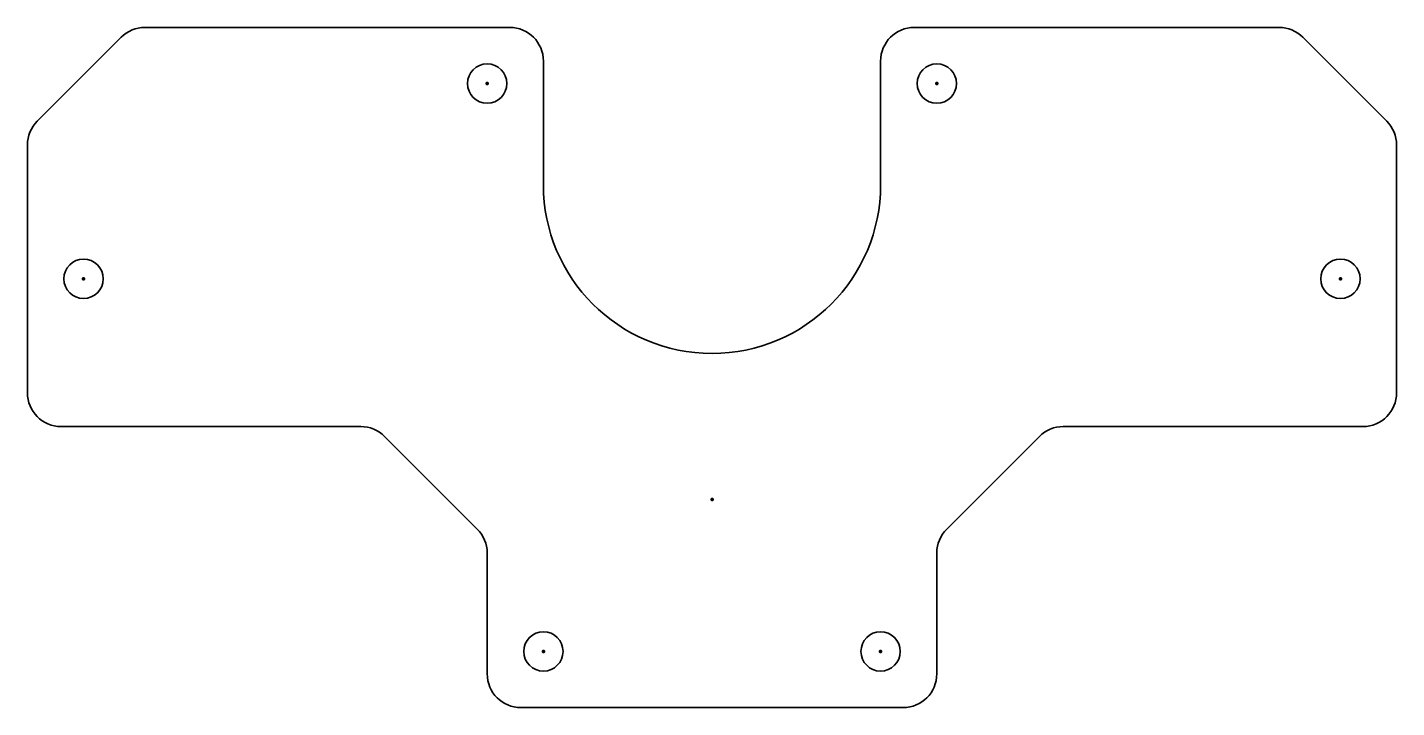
# Model space of a CAD drawing. Header units: millimetres. Extents: x -61 to 61, y -18 to 42.
import ezdxf

# ---------------------------------------------------------------- set-up
doc = ezdxf.new("R2010")
doc.units = ezdxf.units.MM
doc.layers.add('1', color=7, linetype='Continuous', true_color=0xffffff)
doc.layers.add('200', color=7, linetype='Continuous', true_color=0xffffff)

msp = doc.modelspace()

# ---------------------------------------------------------------- linework, layer by layer
at = {"layer": '1', "color": 252, "linetype": 'Continuous', "lineweight": 35}
for p, q in [((-18, 42), (-50.443651, 42)), ((-18, 42), (-50.443651, 42)), ((50.443651, 42), (18, 42)), ((50.443651, 42), (18, 42)), ((-52.564971, 41.12132), (-60.02132, 33.664971)), ((-52.564971, 41.12132), (-60.02132, 33.664971)), ((60.02132, 33.664971), (52.564971, 41.12132)), ((60.02132, 33.664971), (52.564971, 41.12132)), ((-15, 28), (-15, 39)), ((-15, 28), (-15, 39)), ((15, 39), (15, 28)), ((15, 39), (15, 28)), ((-60.9, 31.543651), (-60.9, 9.5)), ((-60.9, 31.543651), (-60.9, 9.5)), ((60.9, 9.5), (60.9, 31.543651)), ((60.9, 9.5), (60.9, 31.543651)), ((-57.9, 6.5), (-31.242641, 6.5)), ((-57.9, 6.5), (-31.242641, 6.5)), ((31.242641, 6.5), (57.9, 6.5)), ((31.242641, 6.5), (57.9, 6.5)), ((-20.87868, -2.62132), (-29.12132, 5.62132)), ((-29.12132, 5.62132), (-20.87868, -2.62132)), ((20.87868, -2.62132), (29.12132, 5.62132)), ((29.12132, 5.62132), (20.87868, -2.62132)), ((-20, -4.742641), (-20, -15.5)), ((-20, -4.742641), (-20, -15.5)), ((20, -15.5), (20, -4.742641)), ((20, -15.5), (20, -4.742641)), ((-17, -18.5), (17, -18.5)), ((-17, -18.5), (17, -18.5))]:
    msp.add_line(p, q, dxfattribs=at)
for centre in [(-20, 37), (-20, 37), (20, 37), (20, 37), (-55.9, 19.643146), (-55.9, 19.643146), (55.9, 19.643146), (55.9, 19.643146), (-15, -13.5), (-15, -13.5), (15, -13.5), (15, -13.5)]:
    msp.add_circle(centre, 1.75, dxfattribs=at)
for centre, radius, start, end in [((-50.443651, 39), 3, 90, 135), ((-50.443651, 39), 3, 90, 135), ((-18, 39), 3, 0, 90), ((-18, 39), 3, 0, 90), ((18, 39), 3, 90, 180), ((18, 39), 3, 90, 180), ((50.443651, 39), 3, 45, 90), ((50.443651, 39), 3, 45, 90), ((-57.9, 31.543651), 3, 135, 180), ((-57.9, 31.543651), 3, 135, 180), ((57.9, 31.543651), 3, 0, 45), ((57.9, 31.543651), 3, 0, 45), ((0, 28), 15, 180, 0), ((0, 28), 15, 180, 0), ((-57.9, 9.5), 3, 180, 270), ((-57.9, 9.5), 3, 180, 270), ((57.9, 9.5), 3, 270, 360), ((57.9, 9.5), 3, 270, 360), ((-31.242641, 3.5), 3, 45, 90), ((-31.242641, 3.5), 3, 45, 90), ((31.242641, 3.5), 3, 90, 135), ((31.242641, 3.5), 3, 90, 135), ((-23, -4.742641), 3, 0, 45), ((-23, -4.742641), 3, 0, 45), ((23, -4.742641), 3, 135, 180), ((23, -4.742641), 3, 135, 180), ((-17, -15.5), 3, 180, 270), ((-17, -15.5), 3, 180, 270), ((17, -15.5), 3, 270, 0), ((17, -15.5), 3, 270, 0)]:
    msp.add_arc(centre, radius, start, end, dxfattribs=at)
at = {"layer": '1', "color": 163, "linetype": 'Continuous', "lineweight": 70}
for p in [(-20, 37), (20, 37), (-55.9, 19.643146), (55.9, 19.643146), (-15, -13.5), (15, -13.5)]:
    msp.add_point(p, dxfattribs=at)
at = {"layer": '200', "color": 23, "linetype": 'Continuous', "lineweight": 70}
msp.add_point((0, 0), dxfattribs=at)

doc.saveas('drawing.dxf')
